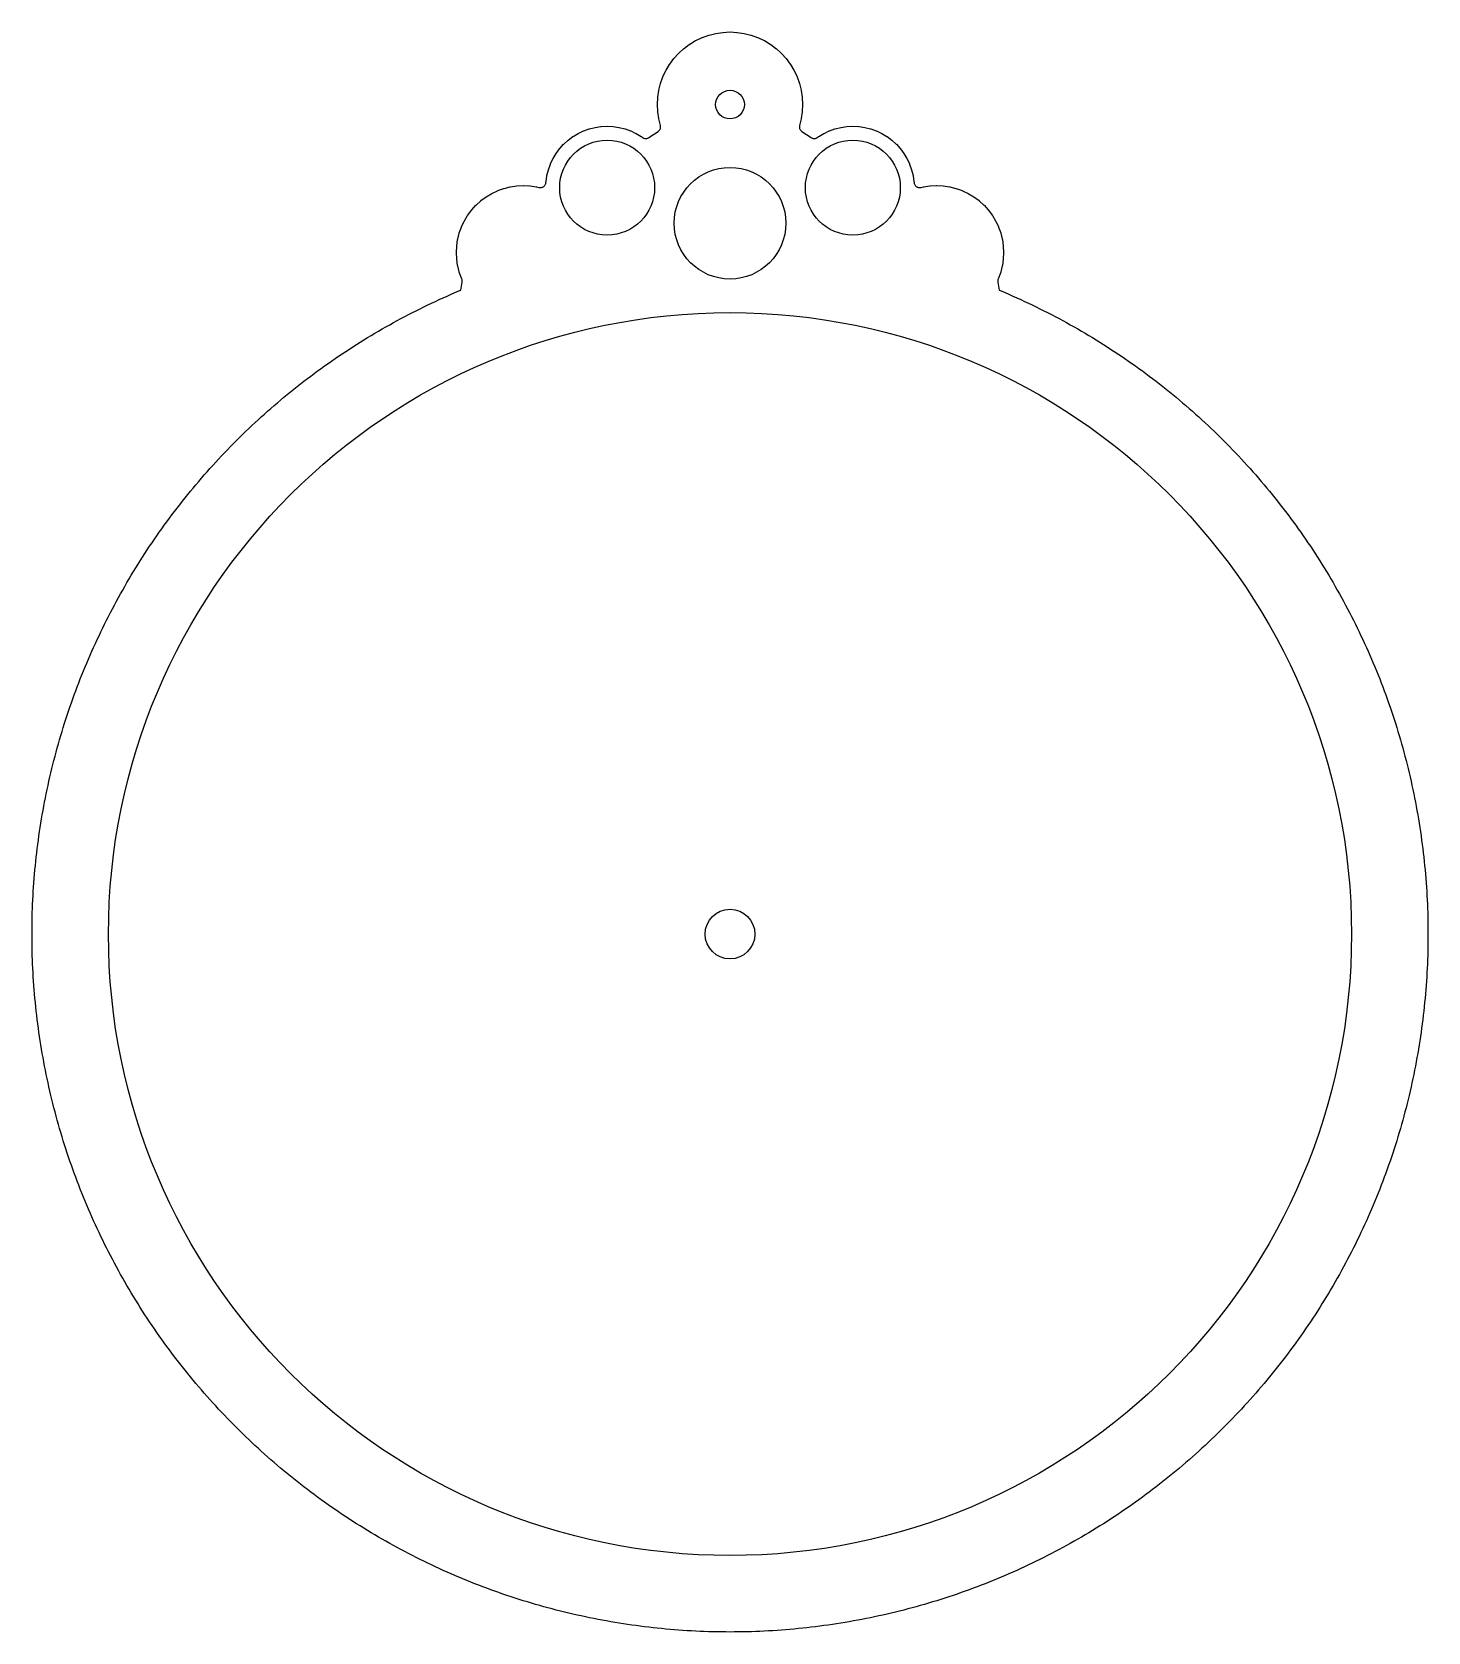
# Model space of a CAD drawing. Header units: millimetres. Extents: x -36.5 to 36.5, y -36.5 to 47.2.
import ezdxf

# ---------------------------------------------------------------- set-up
doc = ezdxf.new("R2010")
doc.units = ezdxf.units.MM
for name, color, linetype in [('CUT_INNER', 6, 'Continuous'), ('CUT_OUTER', 1, 'Continuous'), ('GUIDE', 3, 'Continuous')]:
    doc.layers.add(name, color=color, linetype=linetype)

msp = doc.modelspace()

# ---------------------------------------------------------------- linework, layer by layer
at = {"layer": 'CUT_INNER'}
for centre, radius in [((0, 43.3808), 0.75), ((-6.424, 39.0373), 2.482), ((6.424, 39.0373), 2.482), ((0, 37.1758), 2.92), ((0, 0), 1.3)]:
    msp.add_circle(centre, radius, dxfattribs=at)
at = {"layer": 'CUT_OUTER'}
msp.add_lwpolyline([(36.4993, -0.224), (36.4973, -0.4479), (36.4938, -0.6718), (36.489, -0.8958), (36.4828, -1.1196), (36.4753, -1.3435), (36.4663, -1.5672), (36.456, -1.791), (36.4444, -2.0146), (36.4313, -2.2382), (36.4169, -2.4617), (36.4011, -2.6851), (36.3839, -2.9084), (36.3654, -3.1316), (36.3455, -3.3547), (36.3242, -3.5776), (36.3016, -3.8004), (36.2776, -4.0231), (36.2522, -4.2456), (36.2255, -4.468), (36.1974, -4.6902), (36.1679, -4.9122), (36.1371, -5.134), (36.1049, -5.3557), (36.0714, -5.5771), (36.0365, -5.7983), (36.0002, -6.0193), (35.9626, -6.2401), (35.9237, -6.4607), (35.8834, -6.681), (35.8417, -6.901), (35.7987, -7.1208), (35.7543, -7.3403), (35.7086, -7.5596), (35.6615, -7.7785), (35.6131, -7.9972), (35.5634, -8.2156), (35.5123, -8.4336), (35.4599, -8.6514), (35.4061, -8.8688), (35.3511, -9.0859), (35.2946, -9.3026), (35.2369, -9.519), (35.1778, -9.735), (35.1174, -9.9507), (35.0557, -10.166), (34.9927, -10.3809), (34.9283, -10.5954), (34.8627, -10.8095), (34.7957, -11.0232), (34.7274, -11.2365), (34.6578, -11.4494), (34.5869, -11.6618), (34.5147, -11.8738), (34.4412, -12.0854), (34.3664, -12.2965), (34.2903, -12.5071), (34.2129, -12.7173), (34.1342, -12.927), (34.0542, -13.1362), (33.973, -13.3449), (33.8905, -13.5531), (33.8067, -13.7608), (33.7216, -13.9679), (33.6353, -14.1746), (33.5477, -14.3807), (33.4588, -14.5863), (33.3687, -14.7913), (33.2773, -14.9958), (33.1846, -15.1997), (33.0907, -15.403), (32.9956, -15.6058), (32.8992, -15.8079), (32.8016, -16.0095), (32.7028, -16.2105), (32.6027, -16.4108), (32.5014, -16.6106), (32.3988, -16.8097), (32.2951, -17.0081), (32.1901, -17.206), (32.0839, -17.4032), (31.9766, -17.5997), (31.868, -17.7956), (31.7582, -17.9908), (31.6472, -18.1853), (31.535, -18.3792), (31.4216, -18.5723), (31.3071, -18.7648), (31.1914, -18.9565), (31.0745, -19.1475), (30.9564, -19.3378), (30.8372, -19.5274), (30.7168, -19.7163), (30.5952, -19.9044), (30.4725, -20.0917), (30.3486, -20.2783), (30.2236, -20.4641), (30.0975, -20.6492), (29.9702, -20.8335), (29.8418, -21.017), (29.7123, -21.1997), (29.5817, -21.3816), (29.4499, -21.5627), (29.3171, -21.743), (29.1831, -21.9225), (29.048, -22.1012), (28.9119, -22.279), (28.7746, -22.456), (28.6363, -22.6321), (28.4969, -22.8074), (28.3564, -22.9818), (28.2149, -23.1554), (28.0723, -23.328), (27.9286, -23.4999), (27.7839, -23.6708), (27.6381, -23.8408), (27.4913, -24.0099), (27.3435, -24.1782), (27.1946, -24.3455), (27.0447, -24.5119), (26.8938, -24.6774), (26.7419, -24.8419), (26.589, -25.0056), (26.435, -25.1682), (26.2801, -25.33), (26.1242, -25.4907), (25.9673, -25.6505), (25.8094, -25.8094), (25.6505, -25.9673), (25.4907, -26.1242), (25.33, -26.2801), (25.1682, -26.435), (25.0056, -26.589), (24.8419, -26.7419), (24.6774, -26.8938), (24.5119, -27.0447), (24.3455, -27.1946), (24.1782, -27.3435), (24.0099, -27.4913), (23.8408, -27.6381), (23.6708, -27.7839), (23.4999, -27.9286), (23.328, -28.0723), (23.1554, -28.2149), (22.9818, -28.3564), (22.8074, -28.4969), (22.6321, -28.6363), (22.456, -28.7746), (22.279, -28.9119), (22.1012, -29.048), (21.9225, -29.1831), (21.743, -29.3171), (21.5627, -29.4499), (21.3816, -29.5817), (21.1997, -29.7123), (21.017, -29.8418), (20.8335, -29.9702), (20.6492, -30.0975), (20.4641, -30.2236), (20.2783, -30.3486), (20.0917, -30.4725), (19.9044, -30.5952), (19.7163, -30.7168), (19.5274, -30.8372), (19.3378, -30.9564), (19.1475, -31.0745), (18.9565, -31.1914), (18.7648, -31.3071), (18.5723, -31.4216), (18.3792, -31.535), (18.1853, -31.6472), (17.9908, -31.7582), (17.7956, -31.868), (17.5997, -31.9766), (17.4032, -32.0839), (17.206, -32.1901), (17.0081, -32.2951), (16.8097, -32.3988), (16.6106, -32.5014), (16.4108, -32.6027), (16.2105, -32.7028), (16.0095, -32.8016), (15.8079, -32.8992), (15.6058, -32.9956), (15.403, -33.0907), (15.1997, -33.1846), (14.9958, -33.2773), (14.7913, -33.3687), (14.5863, -33.4588), (14.3807, -33.5477), (14.1746, -33.6353), (13.9679, -33.7216), (13.7608, -33.8067), (13.5531, -33.8905), (13.3449, -33.973), (13.1362, -34.0542), (12.927, -34.1342), (12.7173, -34.2129), (12.5071, -34.2903), (12.2965, -34.3664), (12.0854, -34.4412), (11.8738, -34.5147), (11.6618, -34.5869), (11.4494, -34.6578), (11.2365, -34.7274), (11.0232, -34.7957), (10.8095, -34.8627), (10.5954, -34.9283), (10.3809, -34.9927), (10.166, -35.0557), (9.9507, -35.1174), (9.735, -35.1778), (9.519, -35.2369), (9.3026, -35.2946), (9.0859, -35.3511), (8.8688, -35.4061), (8.6514, -35.4599), (8.4336, -35.5123), (8.2156, -35.5634), (7.9972, -35.6131), (7.7785, -35.6615), (7.5596, -35.7086), (7.3403, -35.7543), (7.1208, -35.7987), (6.901, -35.8417), (6.681, -35.8834), (6.4607, -35.9237), (6.2401, -35.9626), (6.0193, -36.0002), (5.7983, -36.0365), (5.5771, -36.0714), (5.3557, -36.1049), (5.134, -36.1371), (4.9122, -36.1679), (4.6902, -36.1974), (4.468, -36.2255), (4.2456, -36.2522), (4.0231, -36.2776), (3.8004, -36.3016), (3.5776, -36.3242), (3.3547, -36.3455), (3.1316, -36.3654), (2.9084, -36.3839), (2.6851, -36.4011), (2.4617, -36.4169), (2.2382, -36.4313), (2.0146, -36.4444), (1.791, -36.456), (1.5672, -36.4663), (1.3435, -36.4753), (1.1196, -36.4828), (0.8958, -36.489), (0.6718, -36.4938), (0.4479, -36.4973), (0.224, -36.4993), (0, -36.5), (-0.224, -36.4993), (-0.4479, -36.4973), (-0.6718, -36.4938), (-0.8958, -36.489), (-1.1196, -36.4828), (-1.3435, -36.4753), (-1.5672, -36.4663), (-1.791, -36.456), (-2.0146, -36.4444), (-2.2382, -36.4313), (-2.4617, -36.4169), (-2.6851, -36.4011), (-2.9084, -36.3839), (-3.1316, -36.3654), (-3.3547, -36.3455), (-3.5776, -36.3242), (-3.8004, -36.3016), (-4.0231, -36.2776), (-4.2456, -36.2522), (-4.468, -36.2255), (-4.6902, -36.1974), (-4.9122, -36.1679), (-5.134, -36.1371), (-5.3557, -36.1049), (-5.5771, -36.0714), (-5.7983, -36.0365), (-6.0193, -36.0002), (-6.2401, -35.9626), (-6.4607, -35.9237), (-6.681, -35.8834), (-6.901, -35.8417), (-7.1208, -35.7987), (-7.3403, -35.7543), (-7.5596, -35.7086), (-7.7785, -35.6615), (-7.9972, -35.6131), (-8.2156, -35.5634), (-8.4336, -35.5123), (-8.6514, -35.4599), (-8.8688, -35.4061), (-9.0859, -35.3511), (-9.3026, -35.2946), (-9.519, -35.2369), (-9.735, -35.1778), (-9.9507, -35.1174), (-10.166, -35.0557), (-10.3809, -34.9927), (-10.5954, -34.9283), (-10.8095, -34.8627), (-11.0232, -34.7957), (-11.2365, -34.7274), (-11.4494, -34.6578), (-11.6618, -34.5869), (-11.8738, -34.5147), (-12.0854, -34.4412), (-12.2965, -34.3664), (-12.5071, -34.2903), (-12.7173, -34.2129), (-12.927, -34.1342), (-13.1362, -34.0542), (-13.3449, -33.973), (-13.5531, -33.8905), (-13.7608, -33.8067), (-13.9679, -33.7216), (-14.1746, -33.6353), (-14.3807, -33.5477), (-14.5863, -33.4588), (-14.7913, -33.3687), (-14.9958, -33.2773), (-15.1997, -33.1846), (-15.403, -33.0907), (-15.6058, -32.9956), (-15.8079, -32.8992), (-16.0095, -32.8016), (-16.2105, -32.7028), (-16.4108, -32.6027), (-16.6106, -32.5014), (-16.8097, -32.3988), (-17.0081, -32.2951), (-17.206, -32.1901), (-17.4032, -32.0839), (-17.5997, -31.9766), (-17.7956, -31.868), (-17.9908, -31.7582), (-18.1853, -31.6472), (-18.3792, -31.535), (-18.5723, -31.4216), (-18.7648, -31.3071), (-18.9565, -31.1914), (-19.1475, -31.0745), (-19.3378, -30.9564), (-19.5274, -30.8372), (-19.7163, -30.7168), (-19.9044, -30.5952), (-20.0917, -30.4725), (-20.2783, -30.3486), (-20.4641, -30.2236), (-20.6492, -30.0975), (-20.8335, -29.9702), (-21.017, -29.8418), (-21.1997, -29.7123), (-21.3816, -29.5817), (-21.5627, -29.4499), (-21.743, -29.3171), (-21.9225, -29.1831), (-22.1012, -29.048), (-22.279, -28.9119), (-22.456, -28.7746), (-22.6321, -28.6363), (-22.8074, -28.4969), (-22.9818, -28.3564), (-23.1554, -28.2149), (-23.328, -28.0723), (-23.4999, -27.9286), (-23.6708, -27.7839), (-23.8408, -27.6381), (-24.0099, -27.4913), (-24.1782, -27.3435), (-24.3455, -27.1946), (-24.5119, -27.0447), (-24.6774, -26.8938), (-24.8419, -26.7419), (-25.0056, -26.589), (-25.1682, -26.435), (-25.33, -26.2801), (-25.4907, -26.1242), (-25.6505, -25.9673), (-25.8094, -25.8094), (-25.9673, -25.6505), (-26.1242, -25.4907), (-26.2801, -25.33), (-26.435, -25.1682), (-26.589, -25.0056), (-26.7419, -24.8419), (-26.8938, -24.6774), (-27.0447, -24.5119), (-27.1946, -24.3455), (-27.3435, -24.1782), (-27.4913, -24.0099), (-27.6381, -23.8408), (-27.7839, -23.6708), (-27.9286, -23.4999), (-28.0723, -23.328), (-28.2149, -23.1554), (-28.3564, -22.9818), (-28.4969, -22.8074), (-28.6363, -22.6321), (-28.7746, -22.456), (-28.9119, -22.279), (-29.048, -22.1012), (-29.1831, -21.9225), (-29.3171, -21.743), (-29.4499, -21.5627), (-29.5817, -21.3816), (-29.7123, -21.1997), (-29.8418, -21.017), (-29.9702, -20.8335), (-30.0975, -20.6492), (-30.2236, -20.4641), (-30.3486, -20.2783), (-30.4725, -20.0917), (-30.5952, -19.9044), (-30.7168, -19.7163), (-30.8372, -19.5274), (-30.9564, -19.3378), (-31.0745, -19.1475), (-31.1914, -18.9565), (-31.3071, -18.7648), (-31.4216, -18.5723), (-31.535, -18.3792), (-31.6472, -18.1853), (-31.7582, -17.9908), (-31.868, -17.7956), (-31.9766, -17.5997), (-32.0839, -17.4032), (-32.1901, -17.206), (-32.2951, -17.0081), (-32.3988, -16.8097), (-32.5014, -16.6106), (-32.6027, -16.4108), (-32.7028, -16.2105), (-32.8016, -16.0095), (-32.8992, -15.8079), (-32.9956, -15.6058), (-33.0907, -15.403), (-33.1846, -15.1997), (-33.2773, -14.9958), (-33.3687, -14.7913), (-33.4588, -14.5863), (-33.5477, -14.3807), (-33.6353, -14.1746), (-33.7216, -13.9679), (-33.8067, -13.7608), (-33.8905, -13.5531), (-33.973, -13.3449), (-34.0542, -13.1362), (-34.1342, -12.927), (-34.2129, -12.7173), (-34.2903, -12.5071), (-34.3664, -12.2965), (-34.4412, -12.0854), (-34.5147, -11.8738), (-34.5869, -11.6618), (-34.6578, -11.4494), (-34.7274, -11.2365), (-34.7957, -11.0232), (-34.8627, -10.8095), (-34.9283, -10.5954), (-34.9927, -10.3809), (-35.0557, -10.166), (-35.1174, -9.9507), (-35.1778, -9.735), (-35.2369, -9.519), (-35.2946, -9.3026), (-35.3511, -9.0859), (-35.4061, -8.8688), (-35.4599, -8.6514), (-35.5123, -8.4336), (-35.5634, -8.2156), (-35.6131, -7.9972), (-35.6615, -7.7785), (-35.7086, -7.5596), (-35.7543, -7.3403), (-35.7987, -7.1208), (-35.8417, -6.901), (-35.8834, -6.681), (-35.9237, -6.4607), (-35.9626, -6.2401), (-36.0002, -6.0193), (-36.0365, -5.7983), (-36.0714, -5.5771), (-36.1049, -5.3557), (-36.1371, -5.134), (-36.1679, -4.9122), (-36.1974, -4.6902), (-36.2255, -4.468), (-36.2522, -4.2456), (-36.2776, -4.0231), (-36.3016, -3.8004), (-36.3242, -3.5776), (-36.3455, -3.3547), (-36.3654, -3.1316), (-36.3839, -2.9084), (-36.4011, -2.6851), (-36.4169, -2.4617), (-36.4313, -2.2382), (-36.4444, -2.0146), (-36.456, -1.791), (-36.4663, -1.5672), (-36.4753, -1.3435), (-36.4828, -1.1196), (-36.489, -0.8958), (-36.4938, -0.6718), (-36.4973, -0.4479), (-36.4993, -0.224), (-36.5, 0), (-36.4993, 0.224), (-36.4973, 0.4479), (-36.4938, 0.6718), (-36.489, 0.8958), (-36.4828, 1.1196), (-36.4753, 1.3435), (-36.4663, 1.5672), (-36.456, 1.791), (-36.4444, 2.0146), (-36.4313, 2.2382), (-36.4169, 2.4617), (-36.4011, 2.6851), (-36.3839, 2.9084), (-36.3654, 3.1316), (-36.3455, 3.3547), (-36.3242, 3.5776), (-36.3016, 3.8004), (-36.2776, 4.0231), (-36.2522, 4.2456), (-36.2255, 4.468), (-36.1974, 4.6902), (-36.1679, 4.9122), (-36.1371, 5.134), (-36.1049, 5.3557), (-36.0714, 5.5771), (-36.0365, 5.7983), (-36.0002, 6.0193), (-35.9626, 6.2401), (-35.9237, 6.4607), (-35.8834, 6.681), (-35.8417, 6.901), (-35.7987, 7.1208), (-35.7543, 7.3403), (-35.7086, 7.5596), (-35.6615, 7.7785), (-35.6131, 7.9972), (-35.5634, 8.2156), (-35.5123, 8.4336), (-35.4599, 8.6514), (-35.4061, 8.8688), (-35.3511, 9.0859), (-35.2946, 9.3026), (-35.2369, 9.519), (-35.1778, 9.735), (-35.1174, 9.9507), (-35.0557, 10.166), (-34.9927, 10.3809), (-34.9283, 10.5954), (-34.8627, 10.8095), (-34.7957, 11.0232), (-34.7274, 11.2365), (-34.6578, 11.4494), (-34.5869, 11.6618), (-34.5147, 11.8738), (-34.4412, 12.0854), (-34.3664, 12.2965), (-34.2903, 12.5071), (-34.2129, 12.7173), (-34.1342, 12.927), (-34.0542, 13.1362), (-33.973, 13.3449), (-33.8905, 13.5531), (-33.8067, 13.7608), (-33.7216, 13.9679), (-33.6353, 14.1746), (-33.5477, 14.3807), (-33.4588, 14.5863), (-33.3687, 14.7913), (-33.2773, 14.9958), (-33.1846, 15.1997), (-33.0907, 15.403), (-32.9956, 15.6058), (-32.8992, 15.8079), (-32.8016, 16.0095), (-32.7028, 16.2105), (-32.6027, 16.4108), (-32.5014, 16.6106), (-32.3988, 16.8097), (-32.2951, 17.0081), (-32.1901, 17.206), (-32.0839, 17.4032), (-31.9766, 17.5997), (-31.868, 17.7956), (-31.7582, 17.9908), (-31.6472, 18.1853), (-31.535, 18.3792), (-31.4216, 18.5723), (-31.3071, 18.7648), (-31.1914, 18.9565), (-31.0745, 19.1475), (-30.9564, 19.3378), (-30.8372, 19.5274), (-30.7168, 19.7163), (-30.5952, 19.9044), (-30.4725, 20.0917), (-30.3486, 20.2783), (-30.2236, 20.4641), (-30.0975, 20.6492), (-29.9702, 20.8335), (-29.8418, 21.017), (-29.7123, 21.1997), (-29.5817, 21.3816), (-29.4499, 21.5627), (-29.3171, 21.743), (-29.1831, 21.9225), (-29.048, 22.1012), (-28.9119, 22.279), (-28.7746, 22.456), (-28.6363, 22.6321), (-28.4969, 22.8074), (-28.3564, 22.9818), (-28.2149, 23.1554), (-28.0723, 23.328), (-27.9286, 23.4999), (-27.7839, 23.6708), (-27.6381, 23.8408), (-27.4913, 24.0099), (-27.3435, 24.1782), (-27.1946, 24.3455), (-27.0447, 24.5119), (-26.8938, 24.6774), (-26.7419, 24.8419), (-26.589, 25.0056), (-26.435, 25.1682), (-26.2801, 25.33), (-26.1242, 25.4907), (-25.9673, 25.6505), (-25.8094, 25.8094), (-25.6505, 25.9673), (-25.4907, 26.1242), (-25.33, 26.2801), (-25.1682, 26.435), (-25.0056, 26.589), (-24.8419, 26.7419), (-24.6774, 26.8938), (-24.5119, 27.0447), (-24.3455, 27.1946), (-24.1782, 27.3435), (-24.0099, 27.4913), (-23.8408, 27.6381), (-23.6708, 27.7839), (-23.4999, 27.9286), (-23.328, 28.0723), (-23.1554, 28.2149), (-22.9818, 28.3564), (-22.8074, 28.4969), (-22.6321, 28.6363), (-22.456, 28.7746), (-22.279, 28.9119), (-22.1012, 29.048), (-21.9225, 29.1831), (-21.743, 29.3171), (-21.5627, 29.4499), (-21.3816, 29.5817), (-21.1997, 29.7123), (-21.017, 29.8418), (-20.8335, 29.9702), (-20.6492, 30.0975), (-20.4641, 30.2236), (-20.2783, 30.3486), (-20.0917, 30.4725), (-19.9044, 30.5952), (-19.7163, 30.7168), (-19.5274, 30.8372), (-19.3378, 30.9564), (-19.1475, 31.0745), (-18.9565, 31.1914), (-18.7648, 31.3071), (-18.5723, 31.4216), (-18.3792, 31.535), (-18.1853, 31.6472), (-17.9908, 31.7582), (-17.7956, 31.868), (-17.5997, 31.9766), (-17.4032, 32.0839), (-17.206, 32.1901), (-17.0081, 32.2951), (-16.8097, 32.3988), (-16.6106, 32.5014), (-16.4108, 32.6027), (-16.2105, 32.7028), (-16.0095, 32.8016), (-15.8079, 32.8992), (-15.6058, 32.9956), (-15.403, 33.0907), (-15.1997, 33.1846), (-14.9958, 33.2773), (-14.7913, 33.3687), (-14.5863, 33.4588), (-14.3807, 33.5477), (-14.1746, 33.6353), (-14.0761, 33.6764), (-14.0054, 34.1006), (-14.0019, 34.1308), (-14.0015, 34.1611), (-14.0041, 34.1913), (-14.0098, 34.2211), (-14.0185, 34.2502), (-14.0301, 34.2782), (-14.0381, 34.2952), (-14.0438, 34.3088), (-14.1546, 34.6187), (-14.1589, 34.6328), (-14.2389, 34.9521), (-14.2418, 34.9665), (-14.29, 35.2921), (-14.2915, 35.3067), (-14.3076, 35.6354), (-14.3076, 35.6502), (-14.2915, 35.9789), (-14.29, 35.9935), (-14.2418, 36.3191), (-14.2389, 36.3335), (-14.1589, 36.6528), (-14.1546, 36.6669), (-14.0438, 36.9768), (-14.0381, 36.9904), (-13.8974, 37.2879), (-13.8905, 37.3009), (-13.7213, 37.5832), (-13.7131, 37.5954), (-13.517, 37.8598), (-13.5077, 37.8712), (-13.2866, 38.115), (-13.2762, 38.1255), (-13.0324, 38.3465), (-13.021, 38.3558), (-12.7566, 38.5519), (-12.7444, 38.5601), (-12.4621, 38.7293), (-12.4491, 38.7362), (-12.1516, 38.8769), (-12.138, 38.8826), (-11.8281, 38.9934), (-11.814, 38.9977), (-11.4947, 39.0777), (-11.4803, 39.0806), (-11.1547, 39.1288), (-11.1401, 39.1303), (-10.8114, 39.1464), (-10.7966, 39.1464), (-10.4679, 39.1303), (-10.4533, 39.1288), (-10.1277, 39.0806), (-10.1133, 39.0777), (-9.9944, 39.0479), (-9.9656, 39.0422), (-9.9363, 39.0393), (-9.9068, 39.0393), (-9.8775, 39.0422), (-9.8486, 39.0479), (-9.8205, 39.0565), (-9.7933, 39.0677), (-9.7673, 39.0816), (-9.7428, 39.098), (-9.7201, 39.1166), (-9.6993, 39.1375), (-9.6806, 39.1602), (-9.6642, 39.1847), (-9.6503, 39.2107), (-9.6391, 39.2379), (-9.6305, 39.266), (-9.6248, 39.2949), (-9.6219, 39.3242), (-9.6209, 39.3448), (-9.6195, 39.3594), (-9.5754, 39.6566), (-9.5725, 39.6711), (-9.4995, 39.9626), (-9.4952, 39.9766), (-9.394, 40.2595), (-9.3884, 40.2731), (-9.2599, 40.5448), (-9.2529, 40.5577), (-9.0985, 40.8155), (-9.0903, 40.8277), (-8.9113, 41.0691), (-8.902, 41.0804), (-8.7002, 41.3031), (-8.6898, 41.3135), (-8.4671, 41.5153), (-8.4558, 41.5246), (-8.2144, 41.7036), (-8.2022, 41.7118), (-7.9444, 41.8662), (-7.9315, 41.8732), (-7.6598, 42.0017), (-7.6462, 42.0073), (-7.3633, 42.1085), (-7.3493, 42.1128), (-7.0578, 42.1858), (-7.0433, 42.1887), (-6.7461, 42.2328), (-6.7315, 42.2342), (-6.4314, 42.2489), (-6.4166, 42.2489), (-6.1165, 42.2342), (-6.1019, 42.2328), (-5.8047, 42.1887), (-5.7902, 42.1858), (-5.4987, 42.1128), (-5.4847, 42.1085), (-5.2018, 42.0073), (-5.1882, 42.0017), (-4.9165, 41.8732), (-4.9036, 41.8662), (-4.6458, 41.7118), (-4.6336, 41.7036), (-4.581, 41.6646), (-4.5556, 41.6477), (-4.5286, 41.6334), (-4.5002, 41.622), (-4.4709, 41.6135), (-4.4408, 41.608), (-4.4104, 41.6057), (-4.3799, 41.6064), (-4.3496, 41.6102), (-4.3198, 41.6171), (-4.2909, 41.627), (-4.2632, 41.6398), (-4.2369, 41.6553), (-3.7616, 41.9695), (-3.7386, 41.9863), (-3.7174, 42.0052), (-3.698, 42.026), (-3.6807, 42.0485), (-3.6656, 42.0726), (-3.6528, 42.098), (-3.6425, 42.1245), (-3.6348, 42.1518), (-3.6297, 42.1798), (-3.6272, 42.2081), (-3.6275, 42.2365), (-3.6304, 42.2648), (-3.636, 42.2927), (-3.7213, 42.6331), (-3.7241, 42.6475), (-3.7766, 43.0014), (-3.7781, 43.0161), (-3.7956, 43.3734), (-3.7956, 43.3882), (-3.7781, 43.7455), (-3.7766, 43.7602), (-3.7241, 44.1141), (-3.7213, 44.1285), (-3.6343, 44.4756), (-3.6301, 44.4897), (-3.5095, 44.8265), (-3.5039, 44.8401), (-3.3509, 45.1636), (-3.344, 45.1765), (-3.16, 45.4834), (-3.1519, 45.4957), (-2.9387, 45.783), (-2.9294, 45.7944), (-2.6891, 46.0595), (-2.6787, 46.0699), (-2.4136, 46.3102), (-2.4022, 46.3195), (-2.1149, 46.5327), (-2.1026, 46.5408), (-1.7957, 46.7248), (-1.7828, 46.7317), (-1.4593, 46.8847), (-1.4457, 46.8903), (-1.1089, 47.0109), (-1.0948, 47.0151), (-0.7477, 47.1021), (-0.7333, 47.1049), (-0.3794, 47.1574), (-0.3647, 47.1589), (-0.0074, 47.1764), (0.0074, 47.1764), (0.3647, 47.1589), (0.3794, 47.1574), (0.7333, 47.1049), (0.7477, 47.1021), (1.0948, 47.0151), (1.1089, 47.0109), (1.4457, 46.8903), (1.4593, 46.8847), (1.7828, 46.7317), (1.7957, 46.7248), (2.1026, 46.5408), (2.1149, 46.5327), (2.4022, 46.3195), (2.4136, 46.3102), (2.6787, 46.0699), (2.6891, 46.0595), (2.9294, 45.7944), (2.9387, 45.783), (3.1519, 45.4957), (3.16, 45.4834), (3.344, 45.1765), (3.3509, 45.1636), (3.5039, 44.8401), (3.5095, 44.8265), (3.6301, 44.4897), (3.6343, 44.4756), (3.7213, 44.1285), (3.7241, 44.1141), (3.7766, 43.7602), (3.7781, 43.7455), (3.7956, 43.3882), (3.7956, 43.3734), (3.7781, 43.0161), (3.7766, 43.0014), (3.7241, 42.6475), (3.7213, 42.6331), (3.636, 42.2927), (3.6304, 42.2648), (3.6275, 42.2365), (3.6272, 42.2081), (3.6297, 42.1798), (3.6348, 42.1518), (3.6425, 42.1245), (3.6528, 42.098), (3.6656, 42.0726), (3.6807, 42.0485), (3.698, 42.026), (3.7174, 42.0052), (3.7386, 41.9863), (3.7616, 41.9695), (4.2369, 41.6553), (4.2632, 41.6398), (4.2909, 41.627), (4.3198, 41.6171), (4.3496, 41.6102), (4.3799, 41.6064), (4.4104, 41.6057), (4.4408, 41.608), (4.4709, 41.6135), (4.5002, 41.622), (4.5286, 41.6334), (4.5556, 41.6477), (4.581, 41.6646), (4.6336, 41.7036), (4.6458, 41.7118), (4.9036, 41.8662), (4.9165, 41.8732), (5.1882, 42.0017), (5.2018, 42.0073), (5.4847, 42.1085), (5.4987, 42.1128), (5.7902, 42.1858), (5.8047, 42.1887), (6.1019, 42.2328), (6.1165, 42.2342), (6.4166, 42.2489), (6.4314, 42.2489), (6.7315, 42.2342), (6.7461, 42.2328), (7.0433, 42.1887), (7.0578, 42.1858), (7.3493, 42.1128), (7.3633, 42.1085), (7.6462, 42.0073), (7.6598, 42.0017), (7.9315, 41.8732), (7.9444, 41.8662), (8.2022, 41.7118), (8.2144, 41.7036), (8.4558, 41.5246), (8.4671, 41.5153), (8.6898, 41.3135), (8.7002, 41.3031), (8.902, 41.0804), (8.9113, 41.0691), (9.0903, 40.8277), (9.0985, 40.8155), (9.2529, 40.5577), (9.2599, 40.5448), (9.3884, 40.2731), (9.394, 40.2595), (9.4952, 39.9766), (9.4995, 39.9626), (9.5725, 39.6711), (9.5754, 39.6566), (9.6195, 39.3594), (9.6209, 39.3448), (9.6219, 39.3242), (9.6248, 39.2949), (9.6305, 39.266), (9.6391, 39.2379), (9.6503, 39.2107), (9.6642, 39.1847), (9.6806, 39.1602), (9.6993, 39.1375), (9.7201, 39.1166), (9.7428, 39.098), (9.7673, 39.0816), (9.7933, 39.0677), (9.8205, 39.0565), (9.8486, 39.0479), (9.8775, 39.0422), (9.9068, 39.0393), (9.9363, 39.0393), (9.9656, 39.0422), (9.9944, 39.0479), (10.1133, 39.0777), (10.1277, 39.0806), (10.4533, 39.1288), (10.4679, 39.1303), (10.7966, 39.1464), (10.8114, 39.1464), (11.1401, 39.1303), (11.1547, 39.1288), (11.4803, 39.0806), (11.4947, 39.0777), (11.814, 38.9977), (11.8281, 38.9934), (12.138, 38.8826), (12.1516, 38.8769), (12.4491, 38.7362), (12.4621, 38.7293), (12.7444, 38.5601), (12.7566, 38.5519), (13.021, 38.3558), (13.0324, 38.3465), (13.2762, 38.1255), (13.2866, 38.115), (13.5077, 37.8712), (13.517, 37.8598), (13.7131, 37.5954), (13.7213, 37.5832), (13.8905, 37.3009), (13.8974, 37.2879), (14.0381, 36.9904), (14.0438, 36.9768), (14.1546, 36.6669), (14.1589, 36.6528), (14.2389, 36.3335), (14.2418, 36.3191), (14.29, 35.9935), (14.2915, 35.9789), (14.3076, 35.6502), (14.3076, 35.6354), (14.2915, 35.3067), (14.29, 35.2921), (14.2418, 34.9665), (14.2389, 34.9521), (14.1589, 34.6328), (14.1546, 34.6187), (14.0438, 34.3088), (14.0381, 34.2952), (14.0301, 34.2782), (14.0185, 34.2502), (14.0098, 34.2211), (14.0041, 34.1913), (14.0015, 34.1611), (14.0019, 34.1308), (14.0054, 34.1006), (14.0761, 33.6764), (14.1746, 33.6353), (14.3807, 33.5477), (14.5863, 33.4588), (14.7913, 33.3687), (14.9958, 33.2773), (15.1997, 33.1846), (15.403, 33.0907), (15.6058, 32.9956), (15.8079, 32.8992), (16.0095, 32.8016), (16.2105, 32.7028), (16.4108, 32.6027), (16.6106, 32.5014), (16.8097, 32.3988), (17.0081, 32.2951), (17.206, 32.1901), (17.4032, 32.0839), (17.5997, 31.9766), (17.7956, 31.868), (17.9908, 31.7582), (18.1853, 31.6472), (18.3792, 31.535), (18.5723, 31.4216), (18.7648, 31.3071), (18.9565, 31.1914), (19.1475, 31.0745), (19.3378, 30.9564), (19.5274, 30.8372), (19.7163, 30.7168), (19.9044, 30.5952), (20.0917, 30.4725), (20.2783, 30.3486), (20.4641, 30.2236), (20.6492, 30.0975), (20.8335, 29.9702), (21.017, 29.8418), (21.1997, 29.7123), (21.3816, 29.5817), (21.5627, 29.4499), (21.743, 29.3171), (21.9225, 29.1831), (22.1012, 29.048), (22.279, 28.9119), (22.456, 28.7746), (22.6321, 28.6363), (22.8074, 28.4969), (22.9818, 28.3564), (23.1554, 28.2149), (23.328, 28.0723), (23.4999, 27.9286), (23.6708, 27.7839), (23.8408, 27.6381), (24.0099, 27.4913), (24.1782, 27.3435), (24.3455, 27.1946), (24.5119, 27.0447), (24.6774, 26.8938), (24.8419, 26.7419), (25.0056, 26.589), (25.1682, 26.435), (25.33, 26.2801), (25.4907, 26.1242), (25.6505, 25.9673), (25.8094, 25.8094), (25.9673, 25.6505), (26.1242, 25.4907), (26.2801, 25.33), (26.435, 25.1682), (26.589, 25.0056), (26.7419, 24.8419), (26.8938, 24.6774), (27.0447, 24.5119), (27.1946, 24.3455), (27.3435, 24.1782), (27.4913, 24.0099), (27.6381, 23.8408), (27.7839, 23.6708), (27.9286, 23.4999), (28.0723, 23.328), (28.2149, 23.1554), (28.3564, 22.9818), (28.4969, 22.8074), (28.6363, 22.6321), (28.7746, 22.456), (28.9119, 22.279), (29.048, 22.1012), (29.1831, 21.9225), (29.3171, 21.743), (29.4499, 21.5627), (29.5817, 21.3816), (29.7123, 21.1997), (29.8418, 21.017), (29.9702, 20.8335), (30.0975, 20.6492), (30.2236, 20.4641), (30.3486, 20.2783), (30.4725, 20.0917), (30.5952, 19.9044), (30.7168, 19.7163), (30.8372, 19.5274), (30.9564, 19.3378), (31.0745, 19.1475), (31.1914, 18.9565), (31.3071, 18.7648), (31.4216, 18.5723), (31.535, 18.3792), (31.6472, 18.1853), (31.7582, 17.9908), (31.868, 17.7956), (31.9766, 17.5997), (32.0839, 17.4032), (32.1901, 17.206), (32.2951, 17.0081), (32.3988, 16.8097), (32.5014, 16.6106), (32.6027, 16.4108), (32.7028, 16.2105), (32.8016, 16.0095), (32.8992, 15.8079), (32.9956, 15.6058), (33.0907, 15.403), (33.1846, 15.1997), (33.2773, 14.9958), (33.3687, 14.7913), (33.4588, 14.5863), (33.5477, 14.3807), (33.6353, 14.1746), (33.7216, 13.9679), (33.8067, 13.7608), (33.8905, 13.5531), (33.973, 13.3449), (34.0542, 13.1362), (34.1342, 12.927), (34.2129, 12.7173), (34.2903, 12.5071), (34.3664, 12.2965), (34.4412, 12.0854), (34.5147, 11.8738), (34.5869, 11.6618), (34.6578, 11.4494), (34.7274, 11.2365), (34.7957, 11.0232), (34.8627, 10.8095), (34.9283, 10.5954), (34.9927, 10.3809), (35.0557, 10.166), (35.1174, 9.9507), (35.1778, 9.735), (35.2369, 9.519), (35.2946, 9.3026), (35.3511, 9.0859), (35.4061, 8.8688), (35.4599, 8.6514), (35.5123, 8.4336), (35.5634, 8.2156), (35.6131, 7.9972), (35.6615, 7.7785), (35.7086, 7.5596), (35.7543, 7.3403), (35.7987, 7.1208), (35.8417, 6.901), (35.8834, 6.681), (35.9237, 6.4607), (35.9626, 6.2401), (36.0002, 6.0193), (36.0365, 5.7983), (36.0714, 5.5771), (36.1049, 5.3557), (36.1371, 5.134), (36.1679, 4.9122), (36.1974, 4.6902), (36.2255, 4.468), (36.2522, 4.2456), (36.2776, 4.0231), (36.3016, 3.8004), (36.3242, 3.5776), (36.3455, 3.3547), (36.3654, 3.1316), (36.3839, 2.9084), (36.4011, 2.6851), (36.4169, 2.4617), (36.4313, 2.2382), (36.4444, 2.0146), (36.456, 1.791), (36.4663, 1.5672), (36.4753, 1.3435), (36.4828, 1.1196), (36.489, 0.8958), (36.4938, 0.6718), (36.4973, 0.4479), (36.4993, 0.224), (36.5, 0)], close=True, dxfattribs=at)
at = {"layer": 'GUIDE'}
msp.add_circle((0, 0), 32.5, dxfattribs=at)

doc.saveas('drawing.dxf')
